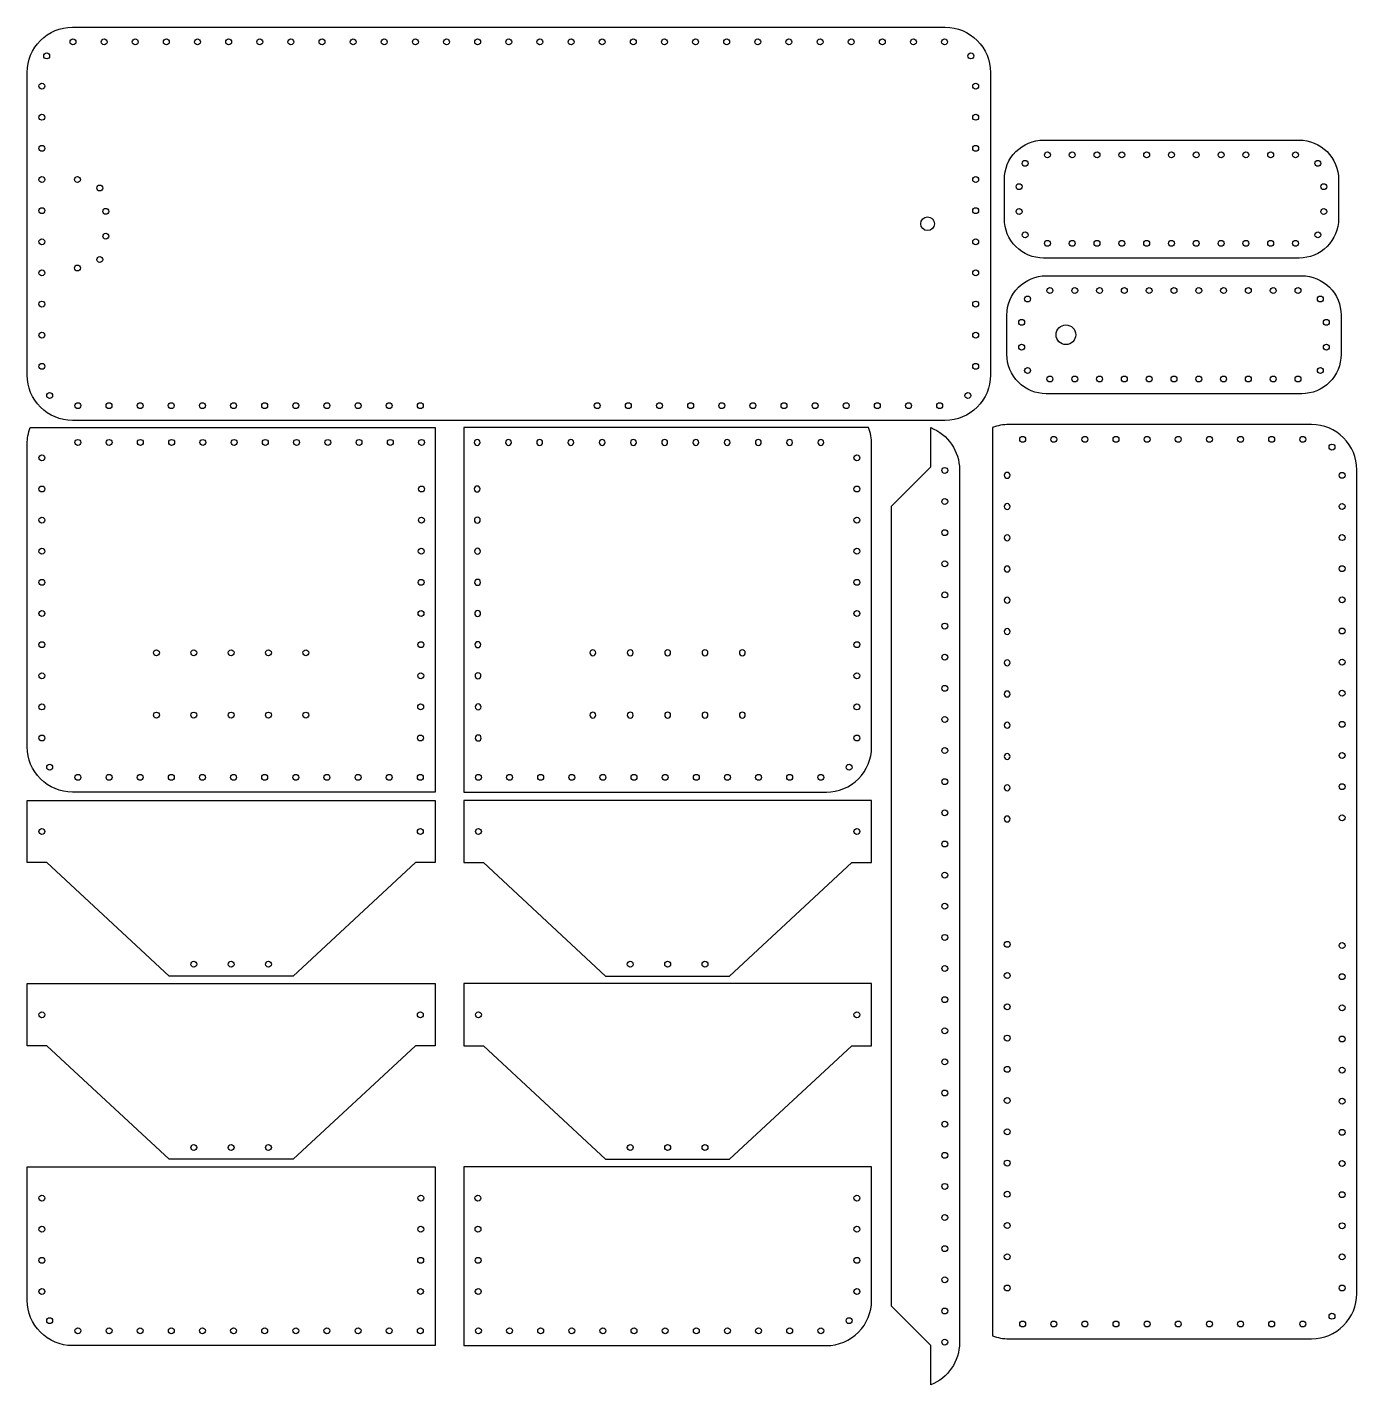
# Model space of a CAD drawing. Header units: millimetres. Extents: x 2695 to 3033, y 1447 to 1793.
import ezdxf

# ---------------------------------------------------------------- set-up
doc = ezdxf.new("R2010")
doc.units = ezdxf.units.MM
doc.layers.add('Layer_0', color=7, linetype='Continuous')

# ---------------------------------------------------------------- blocks, each defined once
blk = doc.blocks.new('*U23')
blk.add_circle((0, 0), 0.75)
blk = doc.blocks.new('*U24')
at = {"color": 0, "linetype": 'ByBlock', "lineweight": -2, "transparency": 16777216}
for p in [(3590.5, 1653.52), (3598.42, 1653.52), (3606.34, 1653.52), (3614.25, 1653.52), (3622.17, 1653.52), (3630.09, 1653.52), (3638, 1653.52), (3645.92, 1653.52), (3653.84, 1653.52), (3661.76, 1653.52), (3669.67, 1653.52), (3677.59, 1653.52), (3685.51, 1653.52), (3693.42, 1653.52), (3701.34, 1653.52), (3709.26, 1653.52), (3717.18, 1653.52), (3725.09, 1653.52), (3733.01, 1653.52), (3740.93, 1653.52), (3748.84, 1653.52), (3756.76, 1653.52), (3764.68, 1653.52), (3772.59, 1653.52), (3780.51, 1653.52), (3788.43, 1653.52), (3796.35, 1653.52), (3804.26, 1653.52), (3812.18, 1653.52)]:
    blk.add_blockref('*U23', p, dxfattribs=at)
for p, rotation in [((3583.82, 1649.95), 57.33666398753047), ((3818.87, 1649.95), 302.6633360124695), ((3582.59, 1642.27), 90.00000000000006), ((3820.09, 1642.27), 270.0000000000001), ((3582.59, 1634.35), 90.00000000000006), ((3820.09, 1634.35), 270.0000000000001), ((3582.59, 1626.44), 90.00000000000006), ((3820.09, 1626.44), 270.0000000000001), ((3582.59, 1618.52), 90.00000000000006), ((3820.09, 1618.52), 270.0000000000001), ((3582.59, 1610.6), 90.00000000000006), ((3820.09, 1610.6), 270.0000000000001), ((3582.59, 1602.69), 90.00000000000006), ((3820.09, 1602.69), 270.0000000000001), ((3582.59, 1594.77), 90.00000000000006), ((3820.09, 1594.77), 270.0000000000001), ((3582.59, 1586.85), 90.00000000000006), ((3820.09, 1586.85), 270.0000000000001), ((3582.59, 1578.94), 90.00000000000006), ((3820.09, 1578.94), 270.0000000000001), ((3582.59, 1571.02), 90.00000000000006), ((3820.09, 1571.02), 270.0000000000001), ((3584.57, 1563.59), 131.9127676675338), ((3818.11, 1563.59), 228.0872323324656), ((3591.75, 1561.02), 180), ((3599.67, 1561.02), 180), ((3607.59, 1561.02), 180), ((3615.5, 1561.02), 180), ((3623.42, 1561.02), 180), ((3631.34, 1561.02), 180), ((3639.26, 1561.02), 180), ((3647.17, 1561.02), 180), ((3655.09, 1561.02), 180), ((3663.01, 1561.02), 180), ((3670.92, 1561.02), 180), ((3678.84, 1561.02), 180), ((3723.84, 1561.02), 180), ((3731.76, 1561.02), 180), ((3739.68, 1561.02), 180), ((3747.59, 1561.02), 180), ((3755.51, 1561.02), 180), ((3763.43, 1561.02), 180), ((3771.34, 1561.02), 180), ((3779.26, 1561.02), 180), ((3787.18, 1561.02), 180), ((3795.09, 1561.02), 180), ((3803.01, 1561.02), 180), ((3810.93, 1561.02), 180)]:
    blk.add_blockref('*U23', p, dxfattribs=dict(at, rotation=rotation))
blk = doc.blocks.new('*U29')
blk.add_circle((0, 0), 0.75)
blk = doc.blocks.new('*U30')
at = {"color": 0, "linetype": 'ByBlock', "lineweight": -2, "transparency": 16777216, "rotation": 180}
for p in [(3611.72, 1573.76), (3621.22, 1573.76), (3630.72, 1573.76), (3640.22, 1573.76), (3649.72, 1573.76)]:
    blk.add_blockref('*U29', p, dxfattribs=at)
blk = doc.blocks.new('*U31')
blk.add_circle((0, 0), 0.75)
blk = doc.blocks.new('*U32')
at = {"color": 0, "linetype": 'ByBlock', "lineweight": -2, "transparency": 16777216, "rotation": 180}
for p in [(3611.72, 1590.24), (3621.22, 1590.24), (3630.72, 1590.24), (3640.22, 1590.24), (3649.72, 1590.24)]:
    blk.add_blockref('*U31', p, dxfattribs=at)
blk = doc.blocks.new('*U25')
blk.add_circle((0, 0), 0.75)
blk = doc.blocks.new('*U26')
at = {"color": 0, "linetype": 'ByBlock', "lineweight": -2, "transparency": 16777216, "rotation": 89.75808970504377}
for p in [(3679.15, 1634.35), (3679.12, 1626.44), (3679.08, 1618.52), (3679.05, 1610.6), (3679.02, 1602.69), (3678.98, 1594.77), (3678.95, 1586.85), (3678.92, 1578.94), (3678.88, 1571.02)]:
    blk.add_blockref('*U25', p, dxfattribs=at)
blk = doc.blocks.new('*U27')
blk.add_circle((0, 0), 0.75)
blk = doc.blocks.new('*U28')
at = {"color": 0, "linetype": 'ByBlock', "lineweight": -2, "transparency": 16777216, "rotation": 180}
for p in [(3591.75, 1646.2), (3599.7, 1646.2), (3607.64, 1646.2), (3615.59, 1646.2), (3623.53, 1646.2), (3631.48, 1646.2), (3639.42, 1646.2), (3647.37, 1646.2), (3655.32, 1646.2), (3663.26, 1646.2), (3671.21, 1646.2), (3679.15, 1646.2)]:
    blk.add_blockref('*U27', p, dxfattribs=at)
blk = doc.blocks.new('*U33')
blk.add_circle((0, 0), 0.75)
blk = doc.blocks.new('*U34')
at = {"color": 0, "linetype": 'ByBlock', "lineweight": -2, "transparency": 16777216, "rotation": 180}
for p in [(3591.75, 1646.2), (3599.7, 1646.2), (3607.64, 1646.2), (3615.59, 1646.2), (3623.53, 1646.2), (3631.48, 1646.2), (3639.42, 1646.2), (3647.37, 1646.2), (3655.32, 1646.2), (3663.26, 1646.2), (3671.21, 1646.2), (3679.15, 1646.2)]:
    blk.add_blockref('*U33', p, dxfattribs=at)
blk = doc.blocks.new('*U35')
blk.add_circle((0, 0), 0.75)
blk = doc.blocks.new('*U36')
at = {"color": 0, "linetype": 'ByBlock', "lineweight": -2, "transparency": 16777216, "rotation": 180}
for p in [(3591.75, 1646.2), (3599.7, 1646.2), (3607.64, 1646.2), (3615.59, 1646.2), (3623.53, 1646.2), (3631.48, 1646.2), (3639.42, 1646.2), (3647.37, 1646.2), (3655.32, 1646.2), (3663.26, 1646.2), (3671.21, 1646.2), (3679.15, 1646.2)]:
    blk.add_blockref('*U35', p, dxfattribs=at)
blk = doc.blocks.new('*U37')
blk.add_circle((0, 0), 0.75)
blk = doc.blocks.new('*U38')
at = {"color": 0, "linetype": 'ByBlock', "lineweight": -2, "transparency": 16777216, "rotation": 180}
for p in [(3611.72, 1573.76), (3621.22, 1573.76), (3630.72, 1573.76), (3640.22, 1573.76), (3649.72, 1573.76)]:
    blk.add_blockref('*U37', p, dxfattribs=at)
blk = doc.blocks.new('*U39')
blk.add_circle((0, 0), 0.75)
blk = doc.blocks.new('*U40')
at = {"color": 0, "linetype": 'ByBlock', "lineweight": -2, "transparency": 16777216, "rotation": 180}
for p in [(3611.72, 1590.24), (3621.22, 1590.24), (3630.72, 1590.24), (3640.22, 1590.24), (3649.72, 1590.24)]:
    blk.add_blockref('*U39', p, dxfattribs=at)
blk = doc.blocks.new('*U41')
blk.add_circle((0, 0), 0.75)
blk = doc.blocks.new('*U42')
at = {"color": 0, "linetype": 'ByBlock', "lineweight": -2, "transparency": 16777216, "rotation": 89.75808970504377}
for p in [(3679.15, 1634.35), (3679.12, 1626.44), (3679.08, 1618.52), (3679.05, 1610.6), (3679.02, 1602.69), (3678.98, 1594.77), (3678.95, 1586.85), (3678.92, 1578.94), (3678.88, 1571.02)]:
    blk.add_blockref('*U41', p, dxfattribs=at)
blk = doc.blocks.new('*U43')
blk.add_circle((0, 0), 0.75)
blk = doc.blocks.new('*U44')
at = {"color": 0, "linetype": 'ByBlock', "lineweight": -2, "transparency": 16777216, "rotation": 180}
for p in [(3591.75, 1646.2), (3599.7, 1646.2), (3607.64, 1646.2), (3615.59, 1646.2), (3623.53, 1646.2), (3631.48, 1646.2), (3639.42, 1646.2), (3647.37, 1646.2), (3655.32, 1646.2), (3663.26, 1646.2), (3671.21, 1646.2), (3679.15, 1646.2)]:
    blk.add_blockref('*U43', p, dxfattribs=at)

msp = doc.modelspace()

# ---------------------------------------------------------------- linework, layer by layer
for points in [[(2706.52, 1792.7), (2928.52, 1792.7, -0.414214), (2940.02, 1781.2), (2940.02, 1704.2, -0.414214), (2928.52, 1692.7), (2706.52, 1692.7, -0.414214), (2695.02, 1704.2), (2695.02, 1781.2, -0.414214)], [(2953.55, 1763.97), (3018.55, 1763.97, -0.414214), (3028.55, 1753.97), (3028.55, 1743.97, -0.414214), (3018.55, 1733.97), (2953.55, 1733.97, -0.414214), (2943.55, 1743.97), (2943.55, 1753.97, -0.414214)], [(2954.2, 1729.47), (3019.2, 1729.47, -0.414214), (3029.2, 1719.47), (3029.2, 1709.47, -0.414214), (3019.2, 1699.47), (2954.2, 1699.47, -0.414214), (2944.2, 1709.47), (2944.2, 1719.47, -0.414214)], [(2798.77, 1598.17), (2706.52, 1598.17, -0.414214), (2695.02, 1609.67), (2695.02, 1686.67, -0.093332), (2695.8, 1690.85), (2798.77, 1690.85)], [(2806.04, 1598.17), (2898.29, 1598.17, 0.414214), (2909.79, 1609.67), (2909.79, 1686.67, 0.093332), (2909, 1690.85), (2806.04, 1690.85)], [(2914.83, 1670.85), (2924.83, 1680.85), (2924.83, 1690.85, -0.308938), (2932.15, 1680.14), (2932.15, 1458.14, -0.308938), (2924.83, 1447.43), (2924.83, 1457.43), (2914.83, 1467.43)], [(2940.52, 1459.93, 0.093332), (2944.71, 1459.14), (3021.71, 1459.14, 0.414214), (3033.21, 1470.64), (3033.21, 1680.14, 0.414214), (3021.71, 1691.64), (2944.71, 1691.64, 0.093332), (2940.52, 1690.85)], [(2798.77, 1457.42), (2706.52, 1457.42, -0.414214), (2695.02, 1468.92), (2695.02, 1502.84), (2798.77, 1502.84)], [(2806.04, 1457.42), (2898.29, 1457.42, 0.414214), (2909.79, 1468.92), (2909.79, 1502.84), (2806.04, 1502.84)]]:
    msp.add_lwpolyline(points, format="xyb", close=True)
for points in [[(2762.65, 1551.4), (2731.13, 1551.4), (2700.02, 1580.23), (2695.02, 1580.23), (2695.02, 1596.07), (2798.77, 1596.07), (2798.77, 1580.23), (2793.77, 1580.23)], [(2842.15, 1551.4), (2873.68, 1551.4), (2904.79, 1580.23), (2909.79, 1580.23), (2909.79, 1596.07), (2806.04, 1596.07), (2806.04, 1580.23), (2811.04, 1580.23)], [(2762.65, 1504.79), (2731.13, 1504.79), (2700.02, 1533.63), (2695.02, 1533.63), (2695.02, 1549.46), (2798.77, 1549.46), (2798.77, 1533.63), (2793.77, 1533.63)], [(2842.15, 1504.79), (2873.68, 1504.79), (2904.79, 1533.63), (2909.79, 1533.63), (2909.79, 1549.46), (2806.04, 1549.46), (2806.04, 1533.63), (2811.04, 1533.63)]]:
    msp.add_lwpolyline(points, close=True)
for centre, radius in [((2954.51, 1760.22), 0.75), ((2960.82, 1760.22), 0.75), ((2967.13, 1760.22), 0.75), ((2973.43, 1760.22), 0.75), ((2979.74, 1760.22), 0.75), ((2986.05, 1760.22), 0.75), ((2986.05, 1760.22), 0.75), ((2992.36, 1760.22), 0.75), ((2998.67, 1760.22), 0.75), ((3004.98, 1760.22), 0.75), ((3011.29, 1760.22), 0.75), ((3017.6, 1760.22), 0.75), ((2948.83, 1758.06), 0.75), ((3023.28, 1758.06), 0.75), ((2707.81, 1753.95), 0.75), ((2713.49, 1751.79), 0.75), ((2947.3, 1752.12), 0.75), ((3024.8, 1752.12), 0.75), ((2715.02, 1745.85), 0.75), ((2924.02, 1742.7), 1.75), ((2947.3, 1745.81), 0.75), ((3024.8, 1745.81), 0.75), ((2715.02, 1739.54), 0.75), ((2948.83, 1739.87), 0.75), ((3023.28, 1739.87), 0.75), ((2954.51, 1737.72), 0.75), ((2960.82, 1737.72), 0.75), ((2967.13, 1737.72), 0.75), ((2973.43, 1737.72), 0.75), ((2979.74, 1737.72), 0.75), ((2986.05, 1737.72), 0.75), ((2986.05, 1737.72), 0.75), ((2992.36, 1737.72), 0.75), ((2998.67, 1737.72), 0.75), ((3004.98, 1737.72), 0.75), ((3011.29, 1737.72), 0.75), ((3017.6, 1737.72), 0.75), ((2713.49, 1733.6), 0.75), ((2707.81, 1731.45), 0.75), ((2955.15, 1725.72), 0.75), ((2961.46, 1725.72), 0.75), ((2967.77, 1725.72), 0.75), ((2974.08, 1725.72), 0.75), ((2980.39, 1725.72), 0.75), ((2986.7, 1725.72), 0.75), ((2986.7, 1725.72), 0.75), ((2993, 1725.72), 0.75), ((2999.31, 1725.72), 0.75), ((3005.62, 1725.72), 0.75), ((3011.93, 1725.72), 0.75), ((3018.24, 1725.72), 0.75), ((2949.47, 1723.57), 0.75), ((3023.92, 1723.57), 0.75), ((2947.95, 1717.63), 0.75), ((3025.45, 1717.63), 0.75), ((2947.95, 1711.32), 0.75), ((3025.45, 1711.32), 0.75), ((2949.47, 1705.38), 0.75), ((3023.92, 1705.38), 0.75), ((2955.15, 1703.22), 0.75), ((2961.46, 1703.22), 0.75), ((2967.77, 1703.22), 0.75), ((2974.08, 1703.22), 0.75), ((2980.39, 1703.22), 0.75), ((2986.7, 1703.22), 0.75), ((2986.7, 1703.22), 0.75), ((2993, 1703.22), 0.75), ((2999.31, 1703.22), 0.75), ((3005.62, 1703.22), 0.75), ((3011.93, 1703.22), 0.75), ((3018.24, 1703.22), 0.75), ((2948.21, 1687.89), 0.75), ((2956.12, 1687.89), 0.75), ((2964.04, 1687.89), 0.75), ((2971.96, 1687.89), 0.75), ((2979.87, 1687.89), 0.75), ((2987.79, 1687.89), 0.75), ((2995.71, 1687.89), 0.75), ((3003.63, 1687.89), 0.75), ((3011.54, 1687.89), 0.75), ((3019.46, 1687.89), 0.75), ((3026.88, 1685.91), 0.75), ((2698.77, 1683.17), 0.75), ((2906.04, 1683.17), 0.75), ((2928.4, 1679.98), 0.75), ((3029.46, 1678.73), 0.75), ((2698.77, 1675.25), 0.75), ((2906.04, 1675.25), 0.75), ((2928.4, 1672.06), 0.75), ((3029.46, 1670.81), 0.75), ((2698.77, 1667.34), 0.75), ((2906.04, 1667.34), 0.75), ((2928.4, 1664.14), 0.75), ((3029.46, 1662.89), 0.75), ((2698.77, 1659.42), 0.75), ((2906.04, 1659.42), 0.75), ((2928.4, 1656.23), 0.75), ((3029.46, 1654.98), 0.75), ((2698.77, 1651.5), 0.75), ((2906.04, 1651.5), 0.75), ((2928.4, 1648.31), 0.75), ((3029.46, 1647.06), 0.75), ((2698.77, 1643.59), 0.75), ((2906.04, 1643.59), 0.75), ((2928.4, 1640.39), 0.75), ((3029.46, 1639.14), 0.75), ((2698.77, 1635.67), 0.75), ((2906.04, 1635.67), 0.75), ((2928.4, 1632.48), 0.75), ((3029.46, 1631.23), 0.75), ((2698.77, 1627.75), 0.75), ((2906.04, 1627.75), 0.75), ((2928.4, 1624.56), 0.75), ((3029.46, 1623.31), 0.75), ((2698.77, 1619.83), 0.75), ((2906.04, 1619.83), 0.75), ((2928.4, 1616.64), 0.75), ((3029.46, 1615.39), 0.75), ((2698.77, 1611.92), 0.75), ((2906.04, 1611.92), 0.75), ((2928.4, 1608.73), 0.75), ((3029.46, 1607.47), 0.75), ((2700.75, 1604.49), 0.75), ((2707.93, 1601.92), 0.75), ((2715.85, 1601.92), 0.75), ((2723.76, 1601.92), 0.75), ((2731.68, 1601.92), 0.75), ((2739.6, 1601.92), 0.75), ((2747.51, 1601.92), 0.75), ((2755.43, 1601.92), 0.75), ((2763.35, 1601.92), 0.75), ((2771.26, 1601.92), 0.75), ((2779.18, 1601.92), 0.75), ((2787.1, 1601.92), 0.75), ((2795.02, 1601.92), 0.75), ((2809.79, 1601.92), 0.75), ((2817.71, 1601.92), 0.75), ((2825.62, 1601.92), 0.75), ((2833.54, 1601.92), 0.75), ((2841.46, 1601.92), 0.75), ((2849.37, 1601.92), 0.75), ((2857.29, 1601.92), 0.75), ((2865.21, 1601.92), 0.75), ((2873.12, 1601.92), 0.75), ((2881.04, 1601.92), 0.75), ((2888.96, 1601.92), 0.75), ((2896.88, 1601.92), 0.75), ((2904.06, 1604.49), 0.75), ((2928.4, 1600.81), 0.75), ((3029.46, 1599.56), 0.75), ((2928.4, 1592.89), 0.75), ((3029.46, 1591.64), 0.75), ((2698.77, 1588.15), 0.75), ((2795.02, 1588.15), 0.75), ((2809.79, 1588.15), 0.75), ((2906.04, 1588.15), 0.75), ((2928.4, 1584.97), 0.75), ((2928.4, 1577.06), 0.75), ((2928.4, 1569.14), 0.75), ((2928.4, 1561.22), 0.75), ((3029.46, 1559.14), 0.75), ((2737.39, 1554.4), 0.75), ((2746.89, 1554.4), 0.75), ((2756.39, 1554.4), 0.75), ((2848.41, 1554.4), 0.75), ((2857.91, 1554.4), 0.75), ((2867.41, 1554.4), 0.75), ((2928.4, 1553.31), 0.75), ((3029.46, 1551.22), 0.75), ((2928.4, 1545.39), 0.75), ((3029.46, 1543.31), 0.75), ((2698.77, 1541.54), 0.75), ((2795.02, 1541.54), 0.75), ((2809.79, 1541.54), 0.75), ((2906.04, 1541.54), 0.75), ((2928.4, 1537.47), 0.75), ((3029.46, 1535.39), 0.75), ((2928.4, 1529.56), 0.75), ((3029.46, 1527.47), 0.75), ((2928.4, 1521.64), 0.75), ((3029.46, 1519.56), 0.75), ((2928.4, 1513.72), 0.75), ((3029.46, 1511.64), 0.75), ((2737.39, 1507.79), 0.75), ((2746.89, 1507.79), 0.75), ((2756.39, 1507.79), 0.75), ((2848.41, 1507.79), 0.75), ((2857.91, 1507.79), 0.75), ((2867.41, 1507.79), 0.75), ((2928.4, 1505.8), 0.75), ((3029.46, 1503.72), 0.75), ((2928.4, 1497.89), 0.75), ((2698.77, 1494.92), 0.75), ((2795.16, 1494.92), 0.75), ((2809.65, 1494.92), 0.75), ((2906.04, 1494.92), 0.75), ((3029.46, 1495.8), 0.75), ((2928.4, 1489.97), 0.75), ((3029.46, 1487.89), 0.75), ((2698.77, 1487), 0.75), ((2795.12, 1487), 0.75), ((2809.68, 1487), 0.75), ((2906.04, 1487), 0.75), ((2928.4, 1482.05), 0.75), ((2698.77, 1479.09), 0.75), ((2795.09, 1479.09), 0.75), ((2809.71, 1479.09), 0.75), ((2906.04, 1479.09), 0.75), ((3029.46, 1479.97), 0.75), ((2928.4, 1474.14), 0.75), ((2698.77, 1471.17), 0.75), ((2795.06, 1471.17), 0.75), ((2809.75, 1471.17), 0.75), ((2906.04, 1471.17), 0.75), ((3029.46, 1472.05), 0.75), ((2700.75, 1463.74), 0.75), ((2904.06, 1463.74), 0.75), ((2928.4, 1466.22), 0.75), ((3026.88, 1464.87), 0.75), ((2707.93, 1461.17), 0.75), ((2715.85, 1461.17), 0.75), ((2723.76, 1461.17), 0.75), ((2731.68, 1461.17), 0.75), ((2739.6, 1461.17), 0.75), ((2747.51, 1461.17), 0.75), ((2755.43, 1461.17), 0.75), ((2763.35, 1461.17), 0.75), ((2771.26, 1461.17), 0.75), ((2779.18, 1461.17), 0.75), ((2787.1, 1461.17), 0.75), ((2795.02, 1461.17), 0.75), ((2809.79, 1461.17), 0.75), ((2817.71, 1461.17), 0.75), ((2825.62, 1461.17), 0.75), ((2833.54, 1461.17), 0.75), ((2841.46, 1461.17), 0.75), ((2849.37, 1461.17), 0.75), ((2857.29, 1461.17), 0.75), ((2865.21, 1461.17), 0.75), ((2873.12, 1461.17), 0.75), ((2881.04, 1461.17), 0.75), ((2888.96, 1461.17), 0.75), ((2896.88, 1461.17), 0.75), ((2948.21, 1462.89), 0.75), ((2956.12, 1462.89), 0.75), ((2964.04, 1462.89), 0.75), ((2971.96, 1462.89), 0.75), ((2979.87, 1462.89), 0.75), ((2987.79, 1462.89), 0.75), ((2995.71, 1462.89), 0.75), ((3003.63, 1462.89), 0.75), ((3011.54, 1462.89), 0.75), ((3019.46, 1462.89), 0.75), ((2928.4, 1458.3), 0.75)]:
    msp.add_circle(centre, radius)
at = {"layer": 'Layer_0', "color": 0}
msp.add_circle((2959.2, 1714.47), 2.5, dxfattribs=at)

# ---------------------------------------------------------------- block references
for name, p in [('*U24', (-883.83, 135.43)), ('*U28', (-883.83, 40.9)), ('*U26', (-883.83, 40.9)), ('*U32', (-883.83, 43.35)), ('*U30', (-883.83, 44))]:
    msp.add_blockref(name, p)
at = {"xscale": -1}
for name, p in [('*U44', (6488.63, 40.9)), ('*U42', (6488.63, 40.9)), ('*U40', (6488.63, 43.35)), ('*U38', (6488.63, 44))]:
    msp.add_blockref(name, p, dxfattribs=at)
at = {"xscale": -1, "rotation": 90}
msp.add_blockref('*U36', (4590.48, 5270.48), dxfattribs=at)
at = {"rotation": 90}
msp.add_blockref('*U34', (4590.48, -2119.7), dxfattribs=at)

doc.saveas('drawing.dxf')
